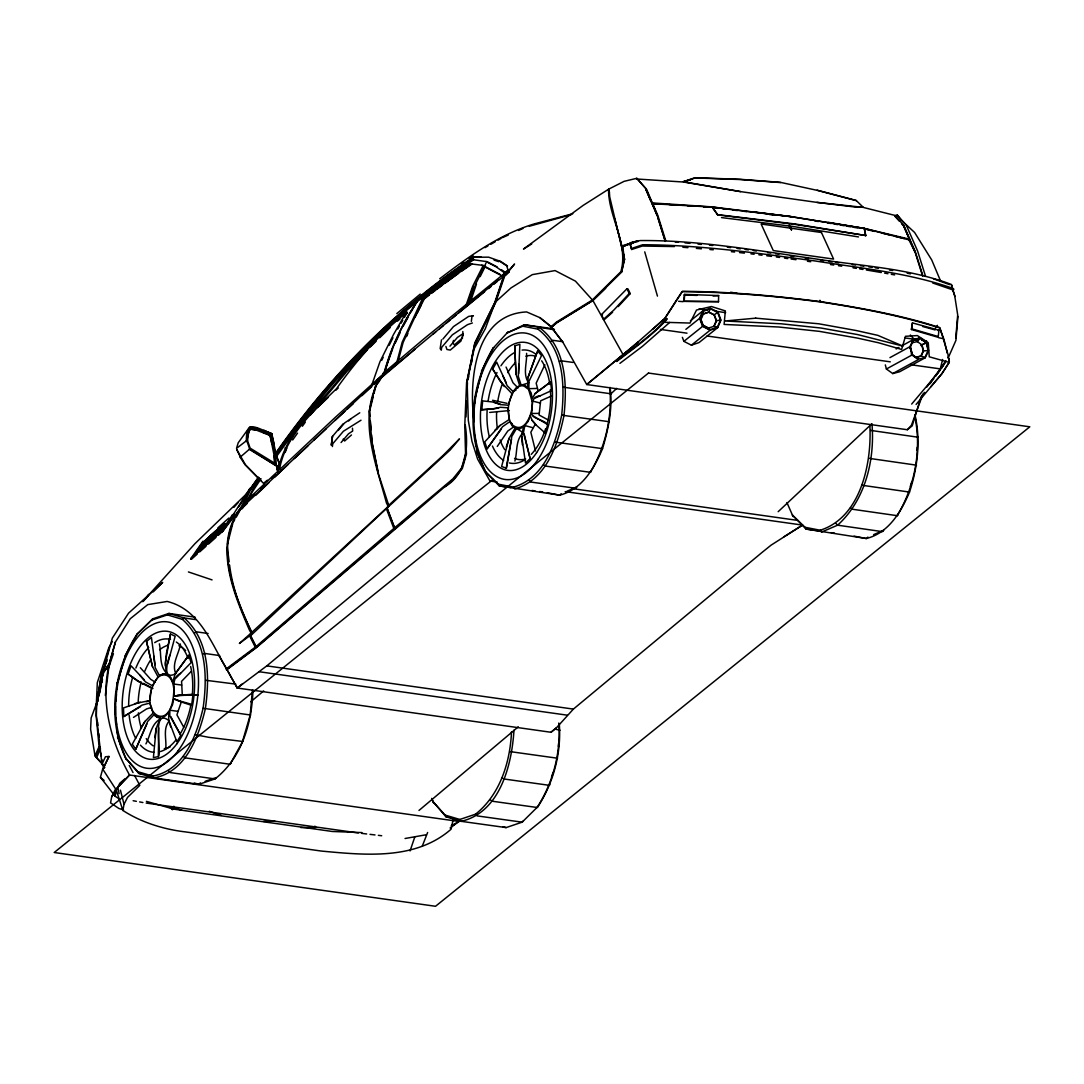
<?xml version="1.0" encoding="UTF-8"?>
<svg xmlns="http://www.w3.org/2000/svg" width="1084" height="1084" viewBox="0 0 1084 1084"><rect width="100%" height="100%" fill="white"/><g stroke="black" fill="none" stroke-linecap="round" stroke-linejoin="round"><path stroke-width="1.5" d="M177.153 695.413C222.234 694.79 182.451 694.505 174.158 696.091C174.971 688.069 170.852 678.245 180.54 673.299M665.319 241.231L656.931 214.442L645.739 188.494L636.809 178.304L624.099 181.34L609.086 188.955L609.357 192.938M631.118 243.941L631.132 242.477L640.088 240.567C698.381 239.984 755.995 250.472 813.528 258.588M146.882 723.949L135.798 749.166L147.695 721.429L154.077 714.6L157.139 717.283L160.473 717.622L156.191 728.353L153.4 757.567L158.305 756.632C162.112 754.166 150.852 706.199 169.294 720.901C162.519 728.678 166.868 739.735 165.703 748.99M174.578 695.928L182.288 695.007L181.57 681.335L191.502 671.118M718.489 301.65L718.651 295.566L684.668 294.374L683.516 301.311L718.489 301.65L683.516 301.311M276.284 464.155L275.512 454.914L271.135 434.44C259.415 430.524 246.678 420.7 247.735 441.174L250.133 448.153L276.284 464.155L274.889 464.806L274.13 455.51L270.133 435.524L256.081 430.009L249.456 428.979M551.241 396.121L540.618 400.823L539.087 415.009L548.626 420.213M717.771 214.903L712.093 206.99L717.771 214.903L794.762 224.361L865.845 235.54L864.165 228.426L791.442 216.719M197.803 551.228L203.819 542.799L225.038 523.707L218.494 533.355L196.082 552.555L203.033 542.678L224.347 523.613L218.738 532.488M383.993 373.953L383.37 373.181L424.887 338.059L504.873 273.046L496.079 266.772L485.971 261.515M465.998 416.947L466.689 400.619M467.177 389.183L467.448 382.652M518.816 364.265L518.328 376.473L521.174 385.213L528.68 382.896C522.502 374.17 527.122 363.126 526.594 353.357M96.273 705.535L97.316 682.568L108.969 647.338L112.37 641.498M921.129 396.581L912.227 425.822L907.362 429.738L586.742 384.535L562.921 342.3L551.444 327.3L557.054 322.544L592.569 300.661L621.579 272.165L624.574 259.401L609.736 196.976L609.086 188.955M540.211 395.85C529.941 396.405 533.247 406.31 531.499 413.505C532.163 419.061 544.168 419.481 547.691 424.616L545.211 433.004L535.903 424.847L532.163 420.457L530.32 415.958L528.138 421.432L524.873 425.321L523.491 432.502L530.13 458.613L525.483 462.963L521.729 436.405M911.427 329.522L912.443 322.897L938.934 330.213L938.27 336.555L937.552 337.124L911.427 329.522L912.443 322.897M202.979 541.201L190.716 558.816L192.153 558.626L197.193 554.127M702.947 326.054L700.671 319.468L703.204 311.243L710.481 308.777L717.635 312.422L720.494 320.078L717.378 327.233L710.115 329.712L702.947 326.054L700.088 318.411L703.204 311.243M481.418 371.256L493.613 347.612L492.719 348.601C471.283 385.213 465.05 433.546 485.578 471.879L499.317 485.944L559.696 495.158C581.959 489.534 594.168 468.369 602.555 448.654C608.341 428.885 612.907 408.045 610.089 387.394M473.708 421.676L474.291 411.608M474.778 403.221L475.077 398.194L481.675 372.34M485.578 471.879L498.315 484.169L513.45 487.123C544.439 478.288 555.848 443.505 561.675 415.145C564.818 385.43 564.073 348.791 537.908 329.143L522.773 326.203L507.082 332.951L524.277 324.753L553.856 328.845M914.977 414.86C920.844 440.551 917.633 467.231 909.53 492.082C901.048 511.797 888.69 532.935 866.373 538.531L806.049 529.06L792.323 514.995L805.06 527.285L820.222 530.239C860.981 517.285 871.848 462.976 869.869 425.592M222.911 527.583L198.738 548.829L222.911 527M684.221 300.729L684.668 294.374M511.512 439.223L506.445 468.234L501.621 466.499L509.046 438.37L515.103 428.031L512.163 425.849L509.832 421.622L502.556 426.717L487.082 448.817L501.364 428.966M955.749 338.154L957.7 314.916L954.679 295.553L951.4 285.458M957.958 316.365L955.912 340.403L948.08 358.194L948.053 354.658L939.896 327.639C901.197 315.078 861.075 308.032 820.981 301.691L820.588 301.637C774.762 295.769 728.705 291.555 682.459 291.339L665.02 318.289L616.484 360.904M431.703 798.42L432.855 801.442L445.036 815.06L459.887 819.463L475.591 814.165C500.117 794.531 510.157 762.228 511.512 731.795M513.979 730.169C511.878 764.789 500.076 812.485 461.147 821.32L445.998 816.808L432.855 801.442M490.253 799.775L492.15 801.211L525.604 805.886L537.108 807.485L538.043 806.442C553.775 782.106 561.444 752.567 559.29 723.692M96.395 705.792L101.246 675.346L107.045 659.478M252.951 690.345C251.908 723.082 241.732 758.014 214.998 778.935L198.86 784.328L154.023 777.946L138.793 773.42L125.568 758.055C106.923 718.787 113.495 670.468 136.747 634.547L152.763 618.828L168.901 613.436L195.12 617.175M115.365 714.559L115.446 706.185M115.907 701.145L116.503 694.424M116.964 689.383L117.045 682.73M125.568 758.055L137.831 771.673L152.776 776.103C184.09 770.168 196.516 735.657 203.074 708.259C207.342 677.893 207.261 641.145 182.288 619.316L167.356 614.885L151.53 620.17L136.747 634.547M252.464 689.898L250.187 715.101L242.315 742.093L230.093 764.274L185.256 757.879L183.386 756.442M277.219 469.48L277.206 465.781M152.532 666.768L146.462 641.484L151.448 637.473L155.053 664.736M498.518 408.18L481.811 409.874L482.665 400.904L493.735 402.096L500.767 404.44M276.759 469.968L276.854 466.052L249.659 449.02L246.84 440.754L250.065 427.245L257.165 428.072M95.826 708.557L96.395 703.882L98.21 700.129M450.104 827.973L459.033 821.469L129.524 775.019C111.042 741.917 100.311 702.92 108.942 665.197L115.419 642.04L130.215 618.774L147.763 604.615L167.166 601.457C199.754 609.384 211.434 643.449 226.827 669.343L237.247 688.028L550.984 732.269L556.404 727.825L573.382 709.099L761.984 552.488L771.009 545.198L802.553 525.09L565.184 491.621M518.626 373.56L519.873 344.36L514.697 345.782L515.998 374.21L519.697 385.619L516.309 387.611L513.084 391.636L507.163 385.674L503.057 376.229M192.871 695.4L191.76 704.356L176.516 700.047M105.324 695.427L109.254 663.693L115.419 642.04M259.008 477.583L249.713 491.011L241.908 508.979L248.168 499.141L335.633 417.042L383.628 373.817M331.338 445.172L332.49 436.391L343.208 423.763M441.486 339.848L440.158 348.547L441.283 350.173L441.689 347.341L452.285 334.888L467.461 324.685L472.367 322.964M331.758 441.513L332.49 436.391L331.257 444.928M332.382 446.554L332.788 443.722L343.398 431.256L361.013 420.213M101.964 682.703L102.452 679.383M102.939 676.077L103.657 672.27L109.633 664.56M153.237 591.878L162.695 582.365L128.562 613.151L112.343 638.083L102.953 671.917L100.175 690.251L96.733 702.473L97.37 703.177L96.666 702.771M154.809 737.594L156.218 728.38M514.914 461.052C517.569 451.649 515.32 439.806 523.287 432.665L516.472 428.532L511.838 436.378L506.201 468.166M521.431 384.725L524.805 385.254L527.705 387.584L528.125 377.124L537.637 350.837M96.733 702.473L101.327 675.088L106.53 661.064M97.641 701.538L98.183 698.245M98.739 694.966L99.294 691.687M99.836 688.394L100.392 685.115M100.934 681.836L101.49 678.543M246.61 441.554L246.353 440.809C246.082 417.95 257.802 429.25 271.528 433.329L276.379 455.388M242.762 507.691C249.415 498.491 252.301 487.312 259.943 478.586M119.132 793.624L117.804 787.35L129.524 775.019L115.202 789.843L111.693 796.74L110.568 802.878L118.847 808.447L123.549 809.951M119.335 799.03L115.189 796.252L116.327 790.101L119.823 783.217L125.026 778.746M453.166 819.49L451.066 829.233C415.416 860.411 364.942 855.113 321.338 851.062L185.12 831.862C163.413 829.287 141.272 822.377 122.885 810.453L124.023 804.314L127.519 797.418L139.809 785.358L134.538 775.412M466.919 382.544L474.86 343.343L495.239 302.206L504.277 275.607L514.575 264.008L509.507 270.282M468.125 379.373L468.789 376.107M471.486 363.018L472.163 359.739M167.627 664.004L175.161 636.227L170.445 634.032L165.215 662.893L166.435 674.411L163.128 673.896L159.456 675.684L155.229 667.69L153.698 655.969M170.445 634.032L166.38 653.638L165.445 665.644M278.371 465.93L279.035 463.003M474.006 421.635C468.925 381.988 473.844 314.333 526.621 311.935L539.846 317.626L550.97 326.758L556.566 322.002L592.189 300.132L620.834 271.759C628.991 244.103 608.219 216.746 608.558 189.253M373.221 396.608L369.576 411.337L369.996 416.351M374.034 393.343L375.66 386.798M926.847 387.029L940.275 368.885L942.633 359.468M107.465 654.37L108.969 648.462M227.464 544.195L232.667 523.897M453.532 340.417L452.855 343.018L454.318 344.915L462.624 337.91M191.367 705.291L181.326 701.958L178.061 711.375L176.936 714.898L183.765 727.283M465.212 424.806C468.762 447.733 466.445 474.778 444.02 487.285M398.031 361.568L403.14 342.395L423.451 298.737L471.188 263.913M115.189 796.252L100.419 777.296L102.682 769.03L109.01 756.442L105.46 756.754L101.95 764.125L103.888 767.364L102.682 769.03L116.327 790.101L111.693 796.74M169.781 655.264C167.532 661.741 161.855 680.955 175.811 673.638C171.299 663.76 179.09 653.76 180.432 643.991M277.694 472.339C284.726 430.985 321.745 403.953 344.807 371.514C364.441 350.525 384.292 329.536 406.757 311.514L393.478 334.59L379.956 361.717L371.826 384.901M279.523 469.358C285.498 435.632 313.317 411.459 336.555 388.628C356.622 360.457 379.088 333.98 406.514 312.693M180.92 701.633L173.792 698.692L172.505 704.871L169.863 710.047L169.768 715.643L180.838 735.386L176.882 741.849L168.725 720.237L168.67 711.931L165.622 715.725L162.166 717.825M465.903 434.765L466.418 454.088L462.34 468.559L453.573 479.277L256.122 647.839L226.57 669.98M528.165 377.042L537.054 352.314M118.034 681.077L124.985 657.256M912.335 354.712L910.303 346.826L912.335 354.712L918.405 359.075L925.235 357.774L928.568 350.647L926.441 342.381L920.086 337.815L913.216 339.617L901.834 345.837M376.636 380.484L383.858 373.858C390.457 348.371 402.123 324.184 416.527 302.26L436.174 286.759L473.613 259.686M374.197 384.359L381.554 377.584L383.343 373.804M506.228 447.069L509.073 438.342M175.025 674.099L188.833 655.197L175.12 673.936L172.79 682.012L170.879 677.568L168.128 674.654M410.05 850.94L414.847 836.807M865.615 235.743L864.409 228.507L791.239 216.678L724.071 208.711M469.372 302.422L475.686 283.9L485.971 263.182M470.7 301L476.486 284.008M107.831 670.048L113.427 653.679M142.776 684.058L128.129 674.18L131.029 665.779L144.24 679.817M466.079 305.2L472.638 286.393L483.315 265.295M467.421 303.75L473.437 286.501M249.727 490.727L240.363 508.423L222.328 531.851L249.456 489.019L250.661 489.453M102.031 675.264L103.779 670.495M285.187 452.434L286.813 448.207L284.997 447.949M101.327 675.088L106.801 660.901M422.191 846.347L427.624 832.485M912.376 342.856L913.487 340.037L920.045 338.316L926.115 342.68L928.148 350.566L924.95 357.354L921.129 356.08L916.129 357.395L911.197 354.007M636.498 179.104L636.809 178.304M145.934 743.881C150.391 735.562 151.123 724.207 160.08 719.099M406.568 336.541L407.869 333.56M535.293 424.223L530.835 432.218L535.496 450.958M685.874 329.346L699.6 318.371L702.852 310.864L710.481 308.262L717.987 312.097L720.995 320.119L717.716 327.612L699.017 342.585L691.402 345.186L683.882 341.352L682.378 337.341M703.055 313.994L708.597 312.111L714.071 314.902L716.253 320.742L713.868 326.203L717.378 327.233M95.026 755.9L99.078 746.605L96.164 715.752L96.395 703.882L91.137 717.933L90.609 729.18L95.026 755.9L102.208 763.746M102.208 763.841L96.53 757.757L100.527 748.773M109.01 756.442L103.888 767.364M392.571 348.804L383.858 373.858M395.362 342.856L400.226 332.422M102.953 671.917L109.254 663.693M889.95 357.625L909.869 346.745L913.216 339.617M909.937 348.045L913.487 340.037M921.129 356.08L923.554 350.891L922.01 344.875L917.078 341.487M622.148 247.044L628.07 244.049L637.392 241.597M535.13 393.573L550.74 381.88L535.252 393.397L532.19 398.6L531.214 393.045L528.816 388.939L528.992 381.324L541.539 355.579L537.623 350.945M922.66 276.163L915.072 252.125L908.934 239.889L909.761 239.239L903.975 225.648L894.896 215.391L863.799 207.559M909.693 240.025L864.165 228.426M219.131 655.766L226.827 669.343L256.38 647.27L250.58 635.739L251.976 632.907C241.393 611.525 232.491 588.815 229.591 565.008M475.524 343.371L495.578 302.802L504.548 276.298L506.716 274.238M480.158 276.61L485.307 266.257M381.69 360.349L383.194 357.327M389.197 345.281L392.95 337.747M543.504 464.711L545.428 466.079L590.36 472.299C605.292 447.177 612.352 417.408 609.831 388.302M415.104 317.138L421.12 305.078M544.846 364.739L536.16 383.18L538.206 390.863M234.13 514.399L232.532 514.724L220.973 531.837L190.716 558.816L192.153 558.517M482.692 265.35L470.199 263.778L422.475 298.601L402.164 342.259L396.636 363.032L391.758 367.151M417.191 312.991L424.291 298.859L429.345 294.983M850.439 507.854L852.363 509.236L897.227 515.686C915.099 485.903 921.888 449.508 914.666 415.429M251.054 633.07L239.374 643.476L249.632 635.861L251.054 633.07L249.306 629.831C233.412 592.853 213.142 545.062 240.363 508.423M145.012 721.348L132.302 744.166L135.798 749.166M537.108 807.485C553.152 782.648 560.997 752.513 558.788 723.042M137.668 633.503L124.755 656.267M403.018 326.474L407.896 317.612M411.148 311.718L414.4 305.81M708.597 312.111L710.481 308.777M397.774 328.967L399.44 326.081M401.094 323.195L402.76 320.308M404.413 317.422L406.906 313.086M504.304 386.582L492.651 369.102L496.675 362.164L506.336 383.072M226.055 669.058L255.282 647.175L256.38 647.27L394.847 528.626L386.947 508.098L387.991 505.984L386.432 502.881C375.836 463.234 356.446 415.47 380.755 377.476L381.487 377.801M675.82 301.176L682.08 291.623C728.258 292.084 774.315 295.851 820.1 301.908L820.764 302.002C860.886 308.127 900.858 315.634 939.584 327.924L943.961 339.306L947.321 353.303M233.06 522.339L234.686 519.71M236.298 517.082L241.055 508.369L380.755 377.476M241.055 508.369C212.898 545.659 234.808 595.672 251.976 632.907M924.625 392.381L921.956 396.69L911.387 425.321L907.362 429.738M675.63 301.474L664.682 318.574L652.5 329.346M140.527 728.34L144.944 721.456L153.034 713.136L149.971 703.055L142.099 705.088L123.861 716.524L140.541 706.632M378.153 382.937L380.647 379.075M949.042 358.818L949.205 362.395L941.766 373.899L930.79 386.798M941.142 368.655L946.088 361.026M949.205 362.395L945.343 361.311L937.362 373.506L911.685 404.061M261.027 478.735L251.867 492.597L248.764 499.738L254.794 494.033M941.183 368.614L944.625 363.411M238.521 507.082L249.103 491.35L194.93 543.694L142.709 601.688M497.271 446.418L507.773 431.026L513.802 426.798M921.644 396.148L923.5 393.397M224.632 524.995L198.738 548.829M233.412 515.564L222.789 531.214L218.467 535.157M221.204 530.32L222.992 527.691M242.125 507.502L248.046 498.776M666.768 318.56C652.798 334.631 634.628 346.907 617.88 360.01M258.385 477.163L248.683 491.147M258.575 477.637L249.266 490.347L249.97 488.315L250.919 488.356M198.399 550.198L203.331 543.328L225.35 523.518M292.666 439.969L297.531 433.112M302.409 426.242L305.336 422.123M616.728 361.514C634.059 348.127 652.487 335.349 667.175 319.075M276.176 456.933L279.116 452.922C318.737 397.571 363.032 344.753 416.527 302.26M275.702 453.098C329.333 376.365 395.687 308.547 473.857 256.772L474.087 256.664M276.23 453.085C329.712 376.527 395.985 308.954 473.938 257.26L488.627 257.165L500.618 261.407L507.529 265.973M275.458 454.684C329.251 377.462 395.89 309.197 474.48 257.138L481.215 257.165M929.977 383.777L933.744 378.736M935.614 376.216L940.316 369.929M144.985 599.493L148.969 594.289L143.142 601.39M935.438 327.883L937.443 325.335M108.942 665.197L102.682 673.272L99.972 691.429L96.706 703.218L96.354 715.25L101.95 764.125M417.137 301.786C402.72 323.669 391.053 347.856 384.454 373.33L388.099 370.24M276.434 453.139L278.534 450.565M249.645 427.055L238.209 442.787L236.529 448.369L246.353 440.809M190.716 558.816L206.014 544.859M920.045 338.316L917.376 341.541L912.078 342.801M916.088 404.467L941.942 373.587L949.327 362.083L949.15 358.37M310.2 415.267L346.623 371.771L366.853 350.335M344.089 373.275L346.243 370.728M338.208 430.456L344.577 422.977L359.752 412.787M341.067 442.543L348.492 433.83L352.639 431.053M442.868 339.062L453.478 326.596L468.654 316.406L473.383 315.742L471.974 316.325L471.35 321.365M449.968 346.162L457.394 337.449L462.909 333.737M500.103 425.362L484.765 441.865L487.082 448.817M243.588 497.597L246.624 494.101M233.927 507.326L238.168 502.542M230.093 764.274L231.014 763.217M590.36 472.299L591.254 471.31M267.369 480.212L263.493 483.315L245.445 464.806L236.718 449.44L240.35 457.041L249.659 449.02M897.227 515.686L898.108 514.71M492.719 348.601L508.274 331.65M547.691 424.616L533.518 416.121M523.369 820.832L522.136 822.173L506.12 827.593L461.147 821.32L459.887 819.463M151.53 620.17L152.763 618.828M620.834 271.759L621.579 272.165L624.316 259.198L622.744 246.014M628.571 290.078L630.238 293.642L629.221 293.493L613.883 310.024L603.517 319.306L601.498 314.577L626.986 288.737L628.002 288.886M618.178 306.623L630.238 293.642M538.043 806.442L522.136 822.173L477.163 815.9L475.591 814.165M370.322 346.88L376.175 341.189M379.685 337.774L390.213 327.531M504.277 275.607L508.491 271.528L506.729 265.865L499.819 261.285M522.773 326.203L524.277 324.753L554.493 329.793M605.726 288.181L592.907 300.553L556.62 322.815L551.444 327.3M561.2 493.721L559.696 495.158L547.339 492.759M242.274 508.098L247.111 503.477M255.567 495.415L268.846 482.746M274.889 476.987L288.181 464.318M867.891 537.095L866.373 538.531L854.016 536.119M260.824 488.328L264.442 484.9M271.664 478.044L275.282 474.629M383.14 332.774L389.224 327.056M317.422 407.57L328.438 397.191M335.796 390.267L338.235 387.964M294.333 458.546L307.883 445.863M314.035 440.09L326.338 428.559M610.59 394.142L616.715 388.384M778.176 511.689L871.319 424.278M167.356 614.885L168.901 613.436L184.144 617.961L195.594 619.601M200.405 782.892L198.86 784.328L194.28 782.973M348.669 420.944L350.877 418.898M494.832 430.294L500.009 425.511L509.114 419.589L508.03 407.828L500.442 407.286L492.854 408.939L481.716 409.617M334.956 420.484L344.766 411.459M347.219 409.196L353.357 403.56M361.934 395.646L371.744 386.622M386.947 508.098L450.09 450.063L459.467 438.898L443.139 455.361L388.56 505.442L387.273 508.477L394.847 528.626L419.251 508.057M945.343 361.311L929.259 356.799L928.256 342.72L917.376 335.566L905.465 336.297L901.617 349.454L878.555 342.774L857.674 338.14L819.45 331.365L778.84 327.016L724.098 324.428L725.359 310.905L711.456 306.528L696.511 310.051L689.993 323.059L669.695 322.449L642.406 346.365L619.899 363.37M222.952 527.041L198.751 548.667M217.843 527.894L228.832 518.057M215.377 531.255L202.884 542.461L195.703 552.569L196.868 552.555M209.375 536.58L219.28 527.718M612.596 312.233L604.533 319.441L603.517 319.306M217.694 533.301L196.082 552.555M199.402 550.835L221.19 531.417M199.713 551.878L206.014 546.268M208.521 544.033L215.987 537.379M504.182 273.547L508.843 269.794L504.317 272.924M351.473 434.969L344.631 441.012L343.181 439.101M242.992 741.497L208.927 737.35L195.35 734.722M549.913 784.708L549.222 785.304L504.25 779.03L502.122 778.041M256.38 647.27L255.932 646.674L347.49 568.152L393.817 528.464L394.847 528.626M415.24 349.048L382.151 377.069L383.37 373.181L385.836 373.533M637.487 342.544L586.742 384.535L630.834 348.262M397.489 321.108L399.955 319.035M403.654 315.918L407.34 312.802M394.413 527.976L452.949 478.803L461.676 467.949L465.537 453.966L464.779 425.429L466.581 382.611L474.833 342.91L494.643 302.734L503.653 276.122L508.897 272.165L508.491 271.528M250.77 701.782L263.656 690.914M418.98 810.453L518.26 726.822M227.626 670.779L237.247 688.028L266.8 665.874L455.402 509.263L493.112 479.453M635.874 344.034L638.395 341.934M396.798 313.601L420.267 294.089M433.139 334.062L435.714 331.921M439.562 328.737L443.424 325.539M445.985 323.411L449.846 320.214M452.421 318.086L456.269 314.888M458.844 312.761L484.656 291.704M102.682 769.03L104.674 767.58L102.817 764.477M550.984 732.269L556.404 727.825M504.304 274.13L502.068 275.959L481.716 265.214M498.87 280.187L502.231 277.463M481.079 293.845L483.667 291.759M498.057 280.078L381.351 376.947L375.376 386.134L369.265 410.877L371.947 442.76L378.099 472.854L388.885 505.835L251.651 632.514L250.255 635.359L255.932 646.674M488.532 288.574L491.12 286.474M493.694 284.374L497.583 281.23M505.645 274.699L509.087 271.908M718.651 295.566L713.082 295.973M938.216 330.796L938.934 330.213M237.247 688.028L242.748 683.597M690.386 320.837L702.852 310.864M683.882 341.352L702.595 326.379L710.101 330.213L717.716 327.612M691.402 345.186L710.101 330.213M602.555 448.654L554.805 442.069M909.53 492.082L861.848 485.226M431.879 293.059L435.673 290.16M537.908 329.143L539.724 327.761C566.417 347.815 567.176 385.199 563.978 415.511C558.016 444.44 546.39 479.941 514.764 488.952L513.45 487.123M277.504 466.635L249.361 449.359M439.697 278.778C468.735 256.664 498.884 234.537 534.304 223.9M461.364 264.184L463.979 262.26M437.557 286.948L440.158 285.038M449.237 278.317L451.838 276.393M436.933 289.184L442.34 285.214M445.036 283.222L458.532 273.29M182.288 619.316L184.144 617.961C209.632 640.237 209.7 677.744 205.364 708.719C198.657 736.686 185.987 771.889 154.023 777.946L152.776 776.103M176.109 677.947L191.096 662.649L188.765 655.373M791.049 216.665L711.565 206.854L652.338 202.938L657.243 215.784L646.105 189.903L650.522 200.35M651.945 203.684L712.5 207.085M461.147 269.645L463.898 267.707M714.071 314.902L717.635 312.422M469.223 258.561L473.166 255.838M461.228 271.434L472.014 264.035M180.838 735.386L170.771 716.632M802.553 525.09L784.111 536.675M133.481 717.405L146.638 708.895L151.652 707.391M608.205 189.456L583.043 205.472L523.477 249.063L531.729 243.954M173.914 806.279L172.424 807.214L182.031 810.29M484.995 247.653L487.895 245.987M490.795 244.32L495.144 241.813M498.057 240.147L500.957 238.48M550.645 341.433L552.718 340.308L562.569 341.65M896.143 348.953L898.988 347.395M915.817 340.146L920.086 337.815M920.75 345.498L926.441 342.381M886.387 369.007L911.996 355.01L918.351 359.576L892.755 373.573L886.387 369.007L885.316 364.874M925.235 357.774L899.612 371.771L892.755 373.573M451.716 825.439L459.033 821.469M922.01 344.875L926.115 342.68M194.551 632.934L196.665 631.864L208.101 633.503M164.538 673.882L166.435 673.001C158.914 665.264 161.611 653.489 159.348 643.842M502.407 237.64L508.274 235.038M518.531 230.458L522.922 228.494M269.767 435.05L271.135 434.44M566.905 491.255L576.891 486.96L575.712 488.261L530.767 482.055L529.141 480.361M873.623 534.642L883.65 530.347L882.457 531.648L837.607 525.184L821.523 532.081L820.222 530.239M530.13 458.613L524.209 434.156M270.133 435.524L271.542 434.982M623.734 259.347L624.574 259.401L621.823 245.892L630.522 243.236M674.438 246.556L642.297 246.054L631.674 249.483L631.498 248.493L642.649 244.754C700.345 244.889 757.648 253.168 814.707 260.905L815.154 260.973C861.523 268.317 909.002 272.829 953.473 288.574L953.825 289.658M622.501 246.515L627.026 244.93M529.29 226.258L571.146 214.686M622.067 246.664L627.243 244.848M513.139 391.175L515.943 390.213M702.852 325.308L708.326 328.1L714.193 326.243L716.578 320.769L714.383 314.929L708.922 312.138L703.367 314.035L700.982 319.509L703.177 325.335L708.638 328.127M863.013 207.085L856.59 207.22L816.943 202.383L740.629 191.624L683.137 181.719L695.02 177.722L740.236 179.321L780.372 182.342L817.295 190.377L856.401 200.662M205.161 781.307L216.231 777.594L214.998 778.935L181.624 774.193L170.161 772.553L168.589 770.819M627.433 244.876L633.124 243.006M559.466 361.609L561.715 360.877L573.206 362.462M202.64 654.099L204.917 653.462L219.659 655.563M534.805 223.765L572.799 213.751M159.619 675.183L164.24 673.977M915.817 357.341L920.831 356.026L923.27 350.837L921.712 344.82M895.086 215.567L897.254 215.025L906.319 225.228L917.66 251.19L925.573 276.42M146.218 701.741L148.169 701.253M683.137 181.719L690.44 179.944M537.054 388.465L529.209 388.655M134.606 703.665L149.822 700.549L151.543 688.15L137.709 681.145L128.075 673.936M717.242 214.591L795.236 223.995L865.845 235.54M182.288 695.007L192.884 694.302M535.482 397.95L551.553 390.592L550.645 382.096M405.05 838.501L425.795 834.829M451.242 825.683L454.332 825.168M634.438 241.949L629.858 243.412L631.498 248.493M716.253 320.742L720.494 320.078M232.532 514.724L234.13 514.507M557.542 758.231L509.765 751.564M489.697 412.435L509.385 410.565M250.716 715.047L203.074 708.259M531.499 413.505L539.344 413.397M140.283 702.175L123.468 707.92L123.861 716.524M516.621 429.061L520.09 428.749L523.477 426.595L521.716 436.283L522.407 444.86M563.301 387.205L611.051 393.79M181.692 685.074L173.86 684.045M628.544 244.388L630.671 244.212M870.574 430.389L918.256 437.245M923.554 350.891L928.148 350.566M205.608 680.264L235.797 684.112M158.305 756.632L158.82 727.906M263.507 821.401L274.78 821.062M250.296 489.141L251.068 489.128M300.824 827.58L315.932 827.444L314.875 826.157M361.921 832.58L332.382 831.482L173.752 809.111L146.408 801.361M664.831 322.3L669.695 322.449M170.242 710.25L178.061 711.375M683.95 294.943L696.904 295.404M540.469 403.085L532.84 401.148M609.425 421.744L561.675 415.145M916.522 465.172L868.853 458.315M652.582 203.548L659.18 203.955M669.085 204.578L675.698 204.984M687.256 205.716L693.868 206.123M681.931 181.922L637.392 179.05L646.62 189.375L652.338 202.938M703.462 206.881L706.646 207.139M682.866 247.26L687.933 247.68M696.362 248.385L701.416 248.819M709.857 249.523L713.231 249.808M678.625 301.298L683.001 301.664M675.21 241.962L678.462 242.274M684.993 242.884L689.885 243.344M698.028 244.103L701.294 244.415M709.437 245.174L712.703 245.485M816.943 202.383L863.298 207.369L856.197 200.445L817.119 190.161M731.348 251.678L734.613 252.044M739.518 252.586L744.41 253.128M721.497 217.586L792.675 226.42L858.474 236.922M714.722 207.925L718.014 208.304M722.96 208.887L726.253 209.266M732.581 209.998L737.31 210.553M743.638 211.285L746.795 211.651M361.663 833.366L366.677 833.962M370.01 834.355L375.01 834.937M378.357 835.344L381.69 835.737M751.74 211.678L791.659 216.678M750.941 253.846L754.112 254.239M758.868 254.821L762.038 255.214M766.794 255.797L771.537 256.38M727.323 247.193L730.562 247.613M737.052 248.439L740.291 248.859M745.155 249.483L748.407 249.903M769.532 214.551L772.797 214.984M813.908 258.642C859.842 266.014 907.525 267.856 951.386 284.455L952.294 285.81M820.48 260.296L823.826 260.743M828.84 261.42L832.187 261.867M835.534 262.314L838.88 262.762M776.347 257.003L779.626 257.45M784.531 258.127L787.811 258.575M791.076 259.022L795.995 259.699M807.444 261.271L810.724 261.718M510.808 487.529L499.317 485.944L498.315 484.169M531.973 490.456L535.035 490.876M539.642 491.513L542.718 491.946M852.241 264.564L855.547 265.024M860.506 265.715L863.812 266.176M868.772 266.867L872.078 267.314M554.615 729.031L560.035 730.223M450.619 817.444L445.998 816.808L445.036 815.06M699.099 308.899L707.405 310.078M715.711 311.243L725.67 312.653M905.032 337.937L918.324 339.807M921.644 340.281L926.63 340.986M601.498 314.577L602.514 314.712M660.359 329.414L687.012 333.181M707.012 335.999L890.289 361.839M910.289 364.658L940.275 368.885M422.475 298.601L424.291 298.859M572.095 488.586L797.838 520.415M490.496 481.093L497.136 482.028M266.8 665.874L573.382 709.099M259.049 671.714L567.217 715.169M146.191 803.054L358.33 832.973M753.217 250.567L756.402 251.027M767.567 252.626L770.751 253.073M142.058 773.895L138.793 773.42L137.831 771.673M712.093 206.99L724.464 208.805M830.452 264.55L833.677 265.024M838.488 265.715L841.712 266.176M819.856 531.052L806.049 529.06L805.06 527.285M831.238 532.678L834.531 533.152M775.588 253.778L778.881 254.252M790.385 255.959L793.678 256.434M805.182 258.141L808.474 258.615M815.182 221.041L818.379 221.529M525.198 425.66L532.8 427.692M249.645 429.02L256.081 430.009M875.235 267.816L878.392 268.304M889.463 270.024L892.62 270.526M853.013 267.843L856.346 268.385M859.68 268.913L863 269.455M866.333 269.984L881.319 272.531M740.629 191.624L683.232 181.977L695.237 177.939L740.44 179.537L780.737 182.586M828.284 222.328L864.368 228.399L909.761 239.239M828 222.992L831.238 223.534M834.477 224.076L837.715 224.618M840.954 225.174L844.192 225.716M847.431 226.258L850.669 226.813M854.002 227.369L857.336 227.925M884.652 273.127L887.972 273.724M891.305 274.32L894.639 274.902M507.082 403.343L492.543 400.267M133.129 800.724L136.381 801.32M139.633 801.93L142.885 802.526M730.697 292.192L737.31 293.452M894.734 216.095L899.314 221.177M907.159 273.182L910.452 273.859M938.609 337.707L942.524 338.506M99.078 746.605L99.958 746.781L95.812 756.185L96.53 757.757M867.132 229.727L874.991 231.42M181.326 701.958L174.158 698.963M881.455 232.952L891.238 235.336M894.49 236.136L904.273 238.534M493.586 402.299L500.727 404.617L508.315 405.213L511.933 393.6L500.144 381.229L492.637 368.899M922.633 326.487L935.099 329.929M912.145 328.953L938.27 336.555M503.084 826.686L506.12 827.593M188.413 571.932L212.058 579.899M550.97 326.758L562.921 342.3M932.674 282.965L952.484 289.78L952.714 290.634M494.074 260.106L498.721 261.705M209.32 811.252L221.272 815.453M933.297 278.751L949.543 284.604M263.9 430.226L271.989 433.939M262.789 432.177L269.984 435.158L272.07 444.386M155.134 682.107L150.717 679.329L140.337 667.73M152.939 688.462L143.495 683.381M484.196 266.095L500.022 274.347M497.149 266.921L487.041 261.664L472.434 259.604C394.861 311.203 328.804 378.573 276.163 455.334L278.534 461.879M637.961 241.502L637.04 240.96L629.858 243.412L631.674 249.483M154.118 715.128L158.481 717.73M501.282 269.645L504.046 271.474M509.778 422.096L512.312 423.803M170.256 807.282L172.939 809.152M916.129 357.395L918.405 359.075M539.846 317.626L551.797 327.043M518.003 387.937L513.003 382.774L506.052 367.069M100.419 777.296L104.118 780.466M708.326 328.1L710.115 329.712M902.2 221L914.598 232.464L931.739 259.984L940.682 281.244M835.981 523.491L837.607 525.184C865.384 500.076 875.005 459.887 871.956 423.668M260.688 480.51L244.998 464.629L239.889 456.852M169.876 807.241L172.492 809.775M901.549 223.71L903.799 226.231L915.072 252.125M910.357 334.997L914.828 340.064M139.809 675.088L145.5 681.877L152.37 685.752L158.034 676.822L152.424 666.403L146.475 641.362M532.217 420.416L535.835 424.616M250.58 635.739L386.378 508.626L393.817 528.464M897.254 215.025L901.332 220.431M819.911 300.268L820.791 301.664M103.17 765.277L104.484 767.553M490.158 481.377L477.61 459.088L471.987 441.445L468.315 420.524L467.136 381.907L474.142 348.831L485.307 328.737L495.239 302.206L511.011 287.924L532.298 274.645L555.062 270.58L575.428 281.122L592.907 300.553L623.029 354.536M700.088 318.411L700.671 319.468M129.253 765.467L133.034 772.567M117.478 736.876L126.272 759.518M476.757 451.716L486.323 473.396M387.002 502.353L388.56 505.442M249.632 635.861L255.282 647.175M276.61 456.093L278.805 461.879M788.989 225.187L791.144 229.672M626.986 288.737L629.221 293.493M789.288 225.242L791.306 229.7M909.91 239.578L915.289 251.637L922.714 275.295M652.487 203.291L657.798 215.337L665.684 240.567M786.93 502.583L793.068 516.526M903.799 226.231L909.544 239.672M432.394 799.829L433.559 802.905M699.6 318.371L702.595 326.379M466.161 453.342L466.418 454.088M445.903 346.446L446.906 349.468L450.253 350.091L460.876 341.148L462.963 334.184L462.814 331.541M462.814 334.455L463.261 335.81L462.895 334.509M116.164 789.653L122.885 810.453M952.077 287.599L954.936 296.501M657.744 217.383L665.237 241.407M168.684 720.074L170.757 727.012M657.446 296.108L644.736 251.867M614.709 218.724L621.823 245.892M909.869 346.745L911.996 355.01M120.446 790.155L124.023 804.314M271.745 433.722L274.184 444.264M378.397 473.139L372.273 443.112L371.555 434.752M473.654 428.343L474.142 431.608M474.643 434.874L476.35 446.296M476.838 449.562L477.326 452.827M100.88 753.095L101.354 756.253M101.815 759.41L102.506 764.139M227.274 547.366L229.171 561.797M516.011 374.292L514.71 345.728M115.744 717.906L116.503 724.573M116.882 727.92L118.007 737.919M97.628 722.066L97.939 725.359M98.712 733.597L99.023 736.903M370.43 421.364L371.134 429.725M274.13 455.51L274.875 465.158M352.476 428.194L352.612 430.578M558.653 743.123A73.902 40.311 -82 0 1 558.368 746.361M553.097 772.364A73.902 40.311 -82 0 1 551.512 777.106M176.326 642.04A57.113 31.314 -81.9 0 1 188.209 658.503M190.635 666.511A57.113 31.314 -81.9 0 1 192.315 694.736M190.947 704.6A57.113 31.314 -81.9 0 1 180.432 733.475M176.028 739.884A57.113 31.314 -81.9 0 1 160.324 751.564M154.009 752.296A57.113 31.314 -81.9 0 1 140.432 745.155M135.73 738.353A57.113 31.314 -81.9 0 1 129.131 714.979M128.657 706.334A57.113 31.314 -81.9 0 1 132.722 677.066M135.866 668.042A57.113 31.314 -81.9 0 1 148.725 647.527M154.687 642.636A57.113 31.314 -81.9 0 1 170.473 639.411M178.887 645.779A52.452 28.807 -81.8 0 1 185.621 650.508M170.188 746.89A52.452 28.807 -81.8 0 1 164.294 748.61M153.196 745.86A52.452 28.807 -81.8 0 1 146.245 738.624M141.421 728.38A52.452 28.807 -81.8 0 1 138.4 712.852M138.142 703.259A52.452 28.807 -81.8 0 1 141.205 681.958M144.755 671.294A52.452 28.807 -81.8 0 1 150.798 659.709M159.592 649.777A52.452 28.807 -81.8 0 1 167.912 645.265M522.082 350.078A57.113 31.179 -82.2 0 1 536.336 354.685M541.675 360.823A57.113 31.179 -82.2 0 1 549.818 384.481M550.374 389.562A57.113 31.179 -82.2 0 1 547.474 422.353M545.659 428.614A57.113 31.179 -82.2 0 1 531.241 454.372M525.225 459.494A57.113 31.179 -82.2 0 1 509.304 462.936M503.667 460.47A57.113 31.179 -82.2 0 1 492.434 446.039M489.345 436.866A57.113 31.179 -82.2 0 1 487.123 410.592M488.166 400.701A57.113 31.179 -82.2 0 1 497 372.544M500.943 365.809A57.113 31.179 -82.2 0 1 515.144 352.259M525.686 458.952A52.452 28.631 -82.2 0 1 514.548 458.383M504.792 449.697A52.452 28.631 -82.2 0 1 500.09 439.901M497.421 428.736A52.452 28.631 -82.2 0 1 496.635 412.001M497.637 402.083A52.452 28.631 -82.2 0 1 502.068 384.684M507.719 372.639A52.452 28.631 -82.2 0 1 515.401 362.706M525.875 356.189A52.452 28.631 -82.2 0 1 535.415 356.162M917.24 447.231A73.902 40.46 -81.8 0 1 917.118 450.443M911.847 481.486A73.902 40.46 -81.8 0 1 910.33 486.255M173.819 690.101C172.641 736.009 136.435 714.085 155.188 681.267A17.778 9.715 -82 0 1 162.939 675.007C170.703 673.828 173.738 684.018 173.819 690.101M532.081 401.243C533.789 411.324 525.008 435.389 512.447 424.86A17.791 9.729 -82 0 1 508.559 413.722A17.764 9.702 -82 0 1 510.103 399.386L513.288 392.069L516.377 388.587A17.791 9.729 -82 0 1 524.439 386.351L528.572 389.441L532.081 401.243M648.476 373.059L54.2 852.512L435.524 906.278L1029.8 426.811L648.476 373.059M755.751 318.154L724.911 321L781.022 323.777L821.184 328.059L857.661 334.59L902.945 346.094L877.796 335.349L856.197 330.525L818.691 323.777L755.751 318.154M821.455 232.504L761.144 224.009L773.285 250.567L833.596 259.076L821.455 232.504M791.537 229.727L790.101 226.732L791.537 229.74M178.291 750.521A73.902 40.528 -81.9 0 0 177.288 625.725A73.902 40.528 -81.9 0 0 115.609 708.936A73.902 40.528 -81.9 0 0 178.291 750.521M176.909 743.76A64.566 35.393 -81.9 0 0 176.055 634.682A64.566 35.393 -81.9 0 0 122.18 707.337A64.566 35.393 -81.9 0 0 176.909 743.76M538.22 459.088A73.902 40.365 -82.1 0 0 533.125 335.688A73.902 40.365 -82.1 0 0 473.979 423.952A73.902 40.365 -82.1 0 0 538.22 459.088M536.621 452.624A64.566 35.257 -82.2 0 0 532.19 344.766A64.566 35.257 -82.2 0 0 480.51 421.839A64.566 35.257 -82.2 0 0 536.621 452.624"/></g></svg>
